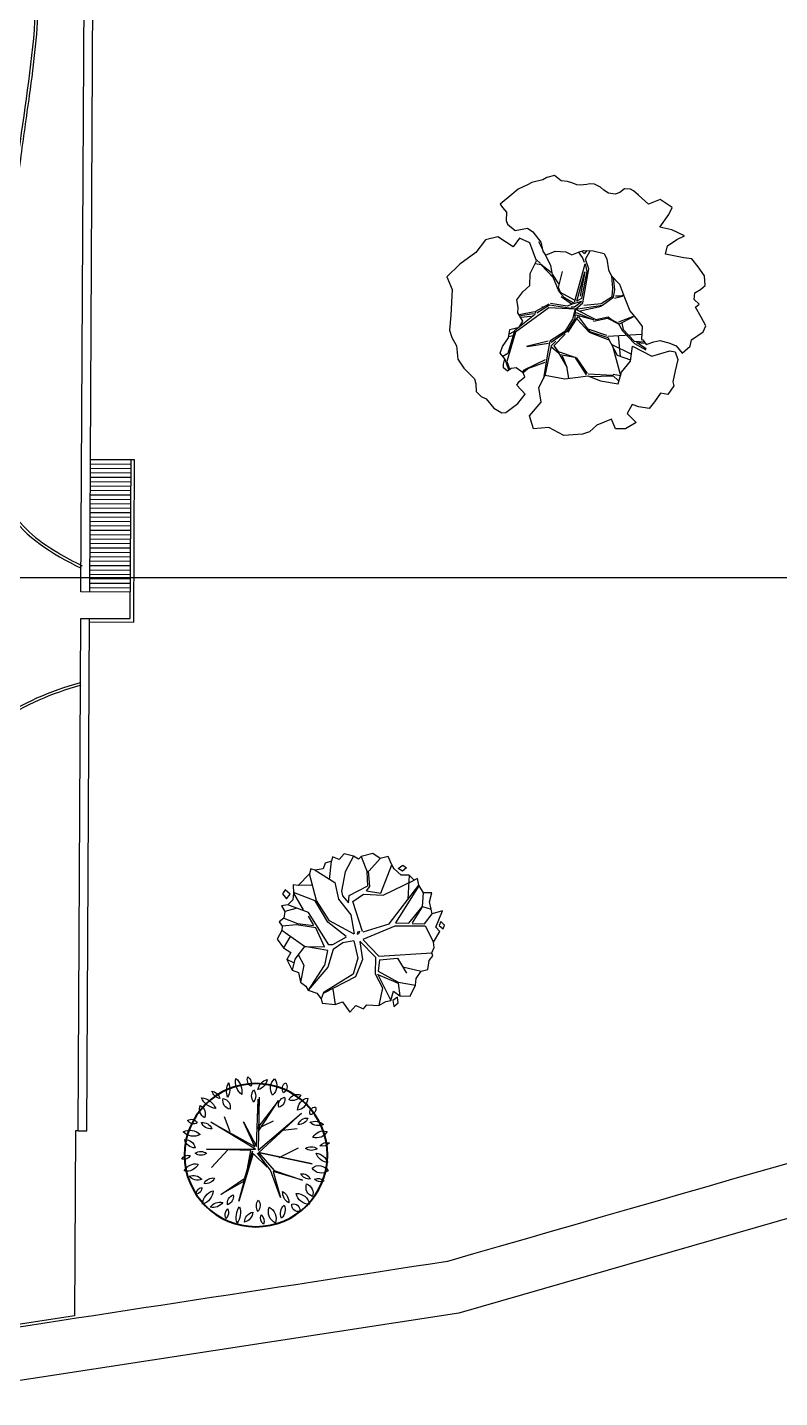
# Model space of a CAD drawing. Header units: millimetres. Extents: x 55520 to 96084, y -58491 to -49645.
# Drawn here: x 60579.2 to 60621.8, y -58113.2 to -58035.7 of the extents above; entities that cross this region are included whole.
import ezdxf

# ---------------------------------------------------------------- set-up
doc = ezdxf.new("R2010")
doc.units = ezdxf.units.MM
for name, color, linetype in [('Alvenaria Vista', 40, 'Continuous'), ('ARQ-COTAS', 1, 'Continuous'), ('Cinza', 9, 'Continuous'), ('Limite Terreno', 20, 'Continuous'), ('Linha Fina', 100, 'Continuous'), ('Árvores Existentes', 114, 'Continuous')]:
    doc.layers.add(name, color=color, linetype=linetype)
doc.styles.add('ATTR', font='romans.shx', dxfattribs={"width": 0.8, "height": 0.470416})

# ---------------------------------------------------------------- blocks, each defined once
blk = doc.blocks.new('ARBOL')
at = {"color": 0, "linetype": 'ByBlock'}
for p, q in [((-1.034, 4.388), (-1.216, 4.399)), ((-0.978, 4.411), (-1.203, 4.42)), ((-0.543, 3.996), (-1.034, 4.388)), ((-0.889, 4.31), (-0.907, 4.428)), ((-0.509, 4.007), (-0.889, 4.31)), ((-1.375, 4.169), (-1.336, 4.042)), ((-1.336, 4.131), (-1.358, 4.18)), ((-1.336, 4.042), (-1.347, 3.661)), ((-1.302, 3.638), (-1.336, 4.131)), ((-0.587, 4.074), (-0.58, 4.163)), ((-0.33, 3.169), (-0.543, 3.996)), ((-0.52, 4.03), (-0.529, 4.132)), ((-0.353, 3.494), (-0.509, 4.007)), ((-1.203, 3.549), (-1.65, 3.817)), ((-1.079, 3.416), (-1.604, 3.774)), ((-1.013, 3.448), (-0.912, 3.884)), ((-0.967, 3.437), (-0.9, 3.895)), ((-0.364, 3.572), (-0.3, 3.784)), ((-0.33, 3.505), (-0.263, 3.774)), ((-0.298, 3.471), (-0.236, 3.794)), ((-1.113, 3.416), (-1.269, 3.327)), ((-0.978, 3.405), (-1.203, 3.549)), ((-1.022, 3.292), (-1.079, 3.416)), ((-0.298, 3.448), (-0.353, 3.494)), ((-0.286, 3.136), (-0.341, 3.437)), ((-0.263, 3.136), (-0.298, 3.448)), ((-1.593, 3.281), (-1.837, 3.338)), ((-1.357, 3.282), (-1.614, 3.282)), ((-1.269, 3.327), (-1.593, 3.281)), ((-1.246, 3.327), (-1.48, 3.047)), ((-1.313, 3.315), (-1.48, 3.047)), ((-1.102, 3.37), (-1.246, 3.327)), ((-1.102, 3.37), (-0.967, 3.058)), ((-0.933, 3.013), (-1.013, 3.393)), ((-0.912, 3.047), (-0.978, 3.405)), ((-0.567, 2.667), (-0.33, 3.169)), ((-0.567, 2.667), (-0.286, 3.136)), ((-1.961, 2.935), (-2.139, 2.455)), ((-1.905, 2.924), (-2.117, 2.466)), ((-1.48, 3.047), (-1.906, 2.969)), ((-1.893, 2.935), (-1.502, 3.024)), ((-0.721, 2.678), (-0.944, 2.991)), ((-0.744, 2.756), (-0.933, 3.013)), ((-0.733, 2.802), (-0.912, 3.047)), ((-0.442, 2.802), (-0.263, 3.102)), ((-0.441, 2.701), (-0.218, 2.846)), ((-0.262, 2.79), (-0.106, 2.846)), ((-0.106, 2.846), (0.24, 2.846)), ((0.207, 2.846), (0.553, 2.98)), ((0.24, 2.846), (0.464, 2.801)), ((0.33, 2.846), (0.565, 2.98)), ((0.553, 2.98), (0.619, 3.091)), ((0.587, 2.98), (0.695, 3.036)), ((0.848, 2.833), (1.011, 2.846)), ((-1.112, 2.578), (-1.413, 2.265)), ((-1.101, 2.567), (-1.357, 2.265)), ((-1.313, 2.265), (-1.044, 2.578)), ((-0.765, 2.712), (-1.112, 2.578)), ((-0.732, 2.667), (-1.101, 2.567)), ((-0.567, 2.667), (-0.921, 2.354)), ((-0.91, 2.399), (-0.687, 2.701)), ((-0.631, 2.678), (-0.91, 2.399)), ((-0.554, 2.666), (-0.744, 2.756)), ((-0.554, 2.666), (-0.733, 2.802)), ((-0.631, 2.589), (-0.709, 2.142)), ((-0.567, 2.667), (-0.698, 2.119)), ((-0.567, 2.667), (-0.497, 2.476)), ((-0.486, 2.733), (-0.509, 2.666)), ((-0.509, 2.666), (-0.465, 2.488)), ((-0.465, 2.488), (-0.442, 2.666)), ((-0.442, 2.666), (-0.442, 2.802)), ((-0.43, 2.656), (-0.262, 2.79)), ((-0.419, 2.632), (0.229, 2.13)), ((-0.419, 2.577), (0.083, 2.197)), ((-0.408, 2.465), (-0.419, 2.577)), ((-0.385, 2.611), (-0.129, 2.824)), ((-0.129, 2.824), (-0.017, 2.824)), ((-0.017, 2.824), (0.262, 2.622)), ((0.05, 2.79), (0.285, 2.835)), ((0.464, 2.801), (0.72, 2.822)), ((-2.117, 2.466), (-2.284, 2.39)), ((-2.106, 2.444), (-2.191, 2.315)), ((-1.581, 2.242), (-2.191, 2.315)), ((-0.933, 2.41), (-0.989, 2.119)), ((-0.921, 2.354), (-0.966, 2.097)), ((-0.553, 2.477), (-0.653, 2.13)), ((-0.497, 2.476), (0.105, 2.096)), ((0.071, 2.153), (-0.408, 2.465)), ((0.083, 2.197), (-0.353, 2.476)), ((-1.77, 2.22), (-1.968, 2.002)), ((-1.514, 2.251), (-1.864, 1.941)), ((-1.825, 2.171), (-1.406, 2.041)), ((-1.357, 2.265), (-1.77, 2.22)), ((-1.335, 2.253), (-1.56, 1.588)), ((-0.989, 2.119), (-1.167, 1.963)), ((-1.044, 2.053), (-1.167, 1.952)), ((-0.966, 2.097), (-1.044, 2.053)), ((-0.698, 2.119), (-0.631, 1.84)), ((-0.653, 2.13), (-0.609, 1.862)), ((0.229, 2.13), (0.071, 2.153)), ((0.105, 2.096), (0.318, 2.084)), ((0.261, 2.13), (0.374, 2.13)), ((0.318, 2.084), (0.443, 1.93)), ((0.374, 2.13), (0.51, 2.162)), ((0.429, 2.063), (0.469, 1.983)), ((0.44, 2.063), (0.504, 2.095)), ((-1.681, 1.796), (-1.893, 1.628)), ((-1.871, 1.616), (-1.681, 1.751)), ((-1.681, 1.751), (-1.762, 1.589)), ((-1.636, 1.784), (-1.725, 1.6)), ((-1.346, 1.93), (-1.681, 1.796)), ((-1.324, 1.907), (-1.636, 1.784)), ((-1.167, 1.952), (-1.346, 1.93)), ((-1.19, 1.885), (-1.324, 1.907)), ((-1.19, 1.952), (-1.156, 1.616)), ((-1.156, 1.592), (-1.145, 1.941)), ((-0.653, 1.829), (-0.676, 1.661)), ((-0.62, 1.796), (-0.664, 1.673)), ((-0.631, 1.84), (-0.497, 1.762)), ((-0.609, 1.862), (-0.452, 1.784)), ((-0.497, 1.762), (-0.257, 1.692)), ((-0.452, 1.784), (-0.214, 1.71)), ((-1.795, 1.523), (-1.793, 1.527)), ((-0.676, 1.661), (-0.671, 1.632)), ((-0.664, 1.673), (-0.653, 1.631))]:
    blk.add_line(p, q, dxfattribs=at)
for p, q in [((-0.272, 3.281), (-0.266, 3.278)), ((-0.266, 3.278), (-0.257, 3.276))]:
    blk.add_line(p, q)
at = {"color": 0, "linetype": 'ByBlock', "flags": 128}
for points in [[(-2.006, 4.806), (-1.93, 4.502), (-1.803, 4.292), (-1.567, 4.384), (-1.517, 4.308), (-1.466, 4.165), (-1.382, 4.165), (-1.23, 4.258), (-1.205, 4.359), (-1.23, 4.452), (-1.129, 4.502), (-1.061, 4.477), (-0.969, 4.41), (-0.825, 4.452), (-0.715, 4.359), (-0.597, 4.174), (-0.446, 4.081), (-0.471, 3.887), (-0.386, 3.769), (-0.184, 3.803), (-0.091, 3.752), (0.069, 3.719), (0.179, 3.542), (0.246, 3.356), (0.474, 3.255), (0.668, 3.036), (1.064, 3.028), (1.233, 3.188), (1.115, 3.382), (1.427, 3.592), (1.469, 3.853), (1.301, 4.14), (1.199, 4.536), (1.056, 4.881), (0.769, 4.881), (0.288, 5.109), (0.01, 5.244), (-0.15, 5.261), (-0.344, 5.235), (-0.614, 5.311), (-0.833, 5.269), (-1.12, 5.143), (-1.222, 5.16), (-1.373, 5.21), (-1.508, 5.151), (-1.593, 5.075), (-1.829, 4.999), (-1.981, 4.881), (-2.006, 4.806)], [(-2.06, 1.565), (-2.097, 1.177), (-2.157, 1.08), (-2.327, 1.092), (-2.521, 1.226), (-2.715, 1.359), (-2.8, 1.371), (-2.922, 1.553), (-2.837, 1.686), (-2.958, 1.868), (-3.043, 2.025), (-2.934, 2.207), (-2.837, 2.316), (-2.97, 2.486), (-3.213, 2.377), (-3.249, 2.631), (-3.176, 2.825), (-2.958, 2.825), (-2.958, 3.153), (-3.031, 3.346), (-3.019, 3.504), (-2.897, 3.868), (-2.631, 4.098), (-2.533, 4.401), (-2.255, 4.377), (-2.085, 4.049), (-1.781, 3.977), (-1.599, 3.759), (-1.818, 3.407), (-1.89, 3.141), (-1.939, 2.947), (-2.133, 2.741), (-2.327, 2.425), (-2.133, 2.268), (-1.987, 2.013), (-1.721, 1.856), (-2.06, 1.565)], [(-1.677, 1.613), (-1.791, 1.581), (-1.802, 1.415), (-1.823, 1.29), (-1.937, 1.134), (-2.052, 1.02), (-2.239, 0.957), (-2.166, 0.749), (-2.052, 0.676), (-1.989, 0.385), (-1.896, 0.291), (-1.698, 0.312), (-1.458, 0.343), (-1.427, 0.25), (-1.302, 0.312), (-1.177, 0.25), (-1.156, 0.114), (-1.114, -0.01), (-0.927, -0.073), (-0.708, -0.021), (-0.5, 0.042), (-0.417, 0.187), (-0.323, 0.333), (-0.208, 0.51), (-0.063, 0.406), (-0.01, 0.177), (0, 0), (0.208, 0.198), (0.354, 0.406), (0.531, 0.135), (0.635, 0.021), (0.885, 0.187), (0.885, 0.447), (1.052, 0.531), (1.135, 0.572), (1.26, 0.635), (1.312, 0.676), (1.364, 0.791), (1.333, 0.905), (1.333, 1.009), (1.406, 1.134), (1.5, 1.196), (1.583, 1.238), (1.687, 1.332), (1.729, 1.415), (1.74, 1.477), (1.781, 1.613), (1.812, 1.675), (1.875, 1.737), (1.948, 1.831), (2.01, 1.945), (2.166, 2.029), (2.187, 2.195), (2.177, 2.289), (2.208, 2.518), (2.198, 2.622), (2.187, 2.83), (2.135, 2.996), (2.041, 3.298), (1.958, 3.277), (1.833, 3.236), (1.677, 3.308), (1.594, 3.308), (1.416, 3.215), (1.364, 2.955), (1.25, 2.882), (0.989, 2.809), (0.802, 2.84), (0.708, 2.819), (0.708, 2.601), (0.614, 2.403), (0.51, 2.31), (0.51, 2.164), (0.5, 2.05), (0.417, 1.873), (0.281, 1.685), (0.156, 1.675), (-0.063, 1.727), (-0.198, 1.717), (-0.427, 1.623), (-0.719, 1.633), (-1.021, 1.633), (-1.26, 1.561), (-1.416, 1.519), (-1.656, 1.633), (-1.677, 1.613)]]:
    blk.add_lwpolyline(points, dxfattribs=at)
blk = doc.blocks.new('árvore_media')
for p, q in [((55225.381, -51940.374), (55225.536, -51939.525)), ((55226.592, -51939.352), (55226.154, -51940.062)), ((55226.948, -51939.383), (55227.191, -51940.176)), ((55227.285, -51940.084), (55227.836, -51939.546)), ((55227.765, -51941.166), (55228.36, -51939.864)), ((55224.719, -51941.335), (55224.455, -51940.062)), ((55224.742, -51939.893), (55225.624, -51940.543)), ((55226.154, -51940.062), (55225.911, -51940.968)), ((55227.169, -51940.798), (55227.191, -51940.119)), ((55227.235, -51940.091), (55227.257, -51940.826)), ((55229.155, -51940.402), (55229.022, -51941.533)), ((55224.653, -51941.335), (55223.66, -51940.883)), ((55223.66, -51940.911), (55224.057, -51941.731)), ((55224.565, -51940.6), (55223.903, -51940.572)), ((55225.624, -51940.543), (55225.757, -51941.335)), ((55225.911, -51940.968), (55225.955, -51941.194)), ((55226.264, -51941.194), (55227.147, -51940.798)), ((55227.257, -51940.826), (55227.08, -51941.024)), ((55227.103, -51941.024), (55227.765, -51941.166)), ((55227.875, -51941.279), (55229.375, -51940.656)), ((55228.073, -51942.637), (55229.574, -51940.911)), ((55229.574, -51940.939), (55228.36, -51942.608)), ((55223.726, -51941.646), (55223.197, -51941.76)), ((55224.3, -51941.873), (55223.351, -51941.449)), ((55225.183, -51942.382), (55224.653, -51941.335)), ((55225.271, -51942.325), (55224.719, -51941.335)), ((55225.757, -51941.335), (55226.286, -51942.099)), ((55225.955, -51941.194), (55226.22, -51941.533)), ((55226.22, -51941.533), (55226.264, -51941.194)), ((55226.419, -51941.477), (55226.948, -51941.166)), ((55226.794, -51942.919), (55226.419, -51941.477)), ((55226.948, -51941.166), (55227.875, -51941.279)), ((55229.684, -51941.929), (55229.773, -51941.279)), ((55223.704, -51942.41), (55223.02, -51942.439)), ((55223.131, -51942.071), (55223.749, -51942.354)), ((55224.609, -51942.608), (55223.704, -51942.41)), ((55223.749, -51942.354), (55224.499, -51942.495)), ((55225.161, -51943.457), (55224.3, -51941.873)), ((55224.477, -51942.41), (55224.3, -51942.043)), ((55224.499, -51942.495), (55224.477, -51942.41)), ((55225.999, -51943.117), (55225.183, -51942.382)), ((55226.396, -51943.033), (55225.271, -51942.325)), ((55226.286, -51942.099), (55226.396, -51943.004)), ((55229, -51942.665), (55229.662, -51941.929)), ((55229.662, -51941.929), (55229.155, -51942.665)), ((55229.684, -51941.929), (55230.081, -51942.071)), ((55229.728, -51942.75), (55230.126, -51942.297)), ((55224.013, -51943.457), (55222.998, -51942.637)), ((55223.373, -51942.948), (55223.02, -51943.457)), ((55224.962, -51943.542), (55224.609, -51942.608)), ((55226.794, -51943.287), (55228.338, -51942.75)), ((55226.816, -51942.948), (55228.073, -51942.637)), ((55228.338, -51942.75), (55229.75, -51942.835)), ((55228.36, -51942.608), (55229, -51942.665)), ((55229.155, -51942.693), (55229.728, -51942.75)), ((55229.75, -51942.835), (55230.104, -51943.627)), ((55224.013, -51943.457), (55223.528, -51944.023)), ((55225.095, -51943.712), (55224.013, -51943.457)), ((55224.035, -51943.457), (55224.962, -51943.542)), ((55224.918, -51944.419), (55225.095, -51943.712)), ((55225.359, -51943.683), (55225.05, -51944.504)), ((55225.337, -51943.457), (55225.161, -51943.457)), ((55225.999, -51943.146), (55225.337, -51943.457)), ((55225.823, -51943.4), (55225.359, -51943.683)), ((55226.352, -51943.344), (55225.823, -51943.4)), ((55226.352, -51943.344), (55226.485, -51944.164)), ((55226.639, -51943.372), (55227.323, -51944.164)), ((55226.639, -51943.4), (55226.705, -51944.249)), ((55226.794, -51943.316), (55227.478, -51944.136)), ((55223.462, -51944.192), (55223.153, -51944.023)), ((55223.528, -51944.023), (55223.373, -51944.532)), ((55223.704, -51943.853), (55223.925, -51944.334)), ((55223.925, -51944.334), (55223.726, -51945.126)), ((55226.485, -51944.164), (55226.22, -51944.9)), ((55226.705, -51944.249), (55226.33, -51945.041)), ((55227.323, -51944.164), (55227.257, -51944.956)), ((55227.5, -51944.306), (55227.411, -51944.843)), ((55227.478, -51944.136), (55229.993, -51944.136)), ((55227.5, -51944.306), (55228.36, -51944.277)), ((55228.36, -51944.277), (55228.735, -51945.013)), ((55224.057, -51945.55), (55224.896, -51944.419)), ((55225.05, -51944.504), (55224.057, -51945.522)), ((55226.22, -51944.9), (55224.764, -51945.692)), ((55227.257, -51944.956), (55227.566, -51945.635)), ((55227.367, -51944.956), (55227.919, -51946.258)), ((55227.389, -51944.985), (55228.316, -51945.465)), ((55227.411, -51944.843), (55228.316, -51945.409)), ((55228.581, -51944.702), (55229.442, -51944.956)), ((55226.33, -51945.041), (55224.764, -51945.72)), ((55225.227, -51945.55), (55225.293, -51946.286)), ((55227.566, -51945.635), (55227.345, -51946.456)), ((55228.316, -51945.409), (55229.133, -51945.607)), ((55228.316, -51945.465), (55228.36, -51946.059)), ((55224.764, -51945.72), (55224.653, -51945.975))]:
    blk.add_line(p, q)
for points in [[(55223.903, -51940.572), (55223.663, -51940.526), (55223.66, -51940.911), (55223.608, -51941.233), (55223.351, -51941.449), (55223.056, -51941.48), (55223.197, -51941.76), (55223.131, -51942.071), (55222.891, -51942.223), (55223.02, -51942.439), (55222.998, -51942.637), (55222.753, -51943.036), (55223.02, -51943.457), (55223.36, -51943.708), (55223.153, -51944.023), (55223.249, -51944.274), (55223.373, -51944.532), (55223.663, -51944.663), (55223.726, -51945.126), (55223.966, -51945.335), (55224.057, -51945.522), (55224.463, -51945.688), (55224.653, -51945.975), (55224.684, -51946.183), (55225.293, -51946.286), (55225.649, -51946.183), (55225.952, -51946.678), (55226.256, -51946.395), (55226.614, -51946.572), (55226.78, -51946.395), (55227.345, -51946.456), (55227.69, -51946.289), (55227.919, -51946.258), (55228.076, -51945.83), (55228.36, -51946.059), (55228.849, -51946.113), (55229.133, -51945.607), (55229.18, -51945.299), (55229.442, -51944.956), (55229.759, -51944.91), (55229.841, -51944.486), (55230.035, -51944.274), (55229.993, -51944.136), (55230.117, -51943.885), (55230.104, -51943.627), (55230.421, -51943.142), (55230.255, -51942.93), (55230.614, -51942.188), (55230.126, -51942.297), (55230.081, -51942.071), (55230.035, -51941.728), (55230.172, -51941.304), (55229.773, -51941.279), (55229.574, -51940.911), (55229.538, -51940.596), (55229.375, -51940.656), (55229.155, -51940.402), (55228.766, -51940.384), (55228.462, -51940.066), (55228.36, -51939.864), (55228.214, -51939.465), (55227.836, -51939.546), (55227.497, -51939.288), (55226.948, -51939.383), (55226.807, -51939.5), (55226.592, -51939.352), (55226.145, -51939.217), (55225.897, -51939.465), (55225.594, -51939.323), (55225.536, -51939.525), (55225.235, -51939.606), (55225.125, -51939.854), (55224.742, -51939.893), (55224.546, -51939.818), (55224.455, -51940.062)], [(55228.653, -51940.062), (55228.873, -51939.921), (55229.05, -51940.062), (55228.851, -51940.204)], [(55223.277, -51940.738), (55223.139, -51940.915), (55223.304, -51941.162), (55223.498, -51940.95)], [(55226.661, -51942.919), (55226.551, -51942.948), (55226.529, -51943.033), (55226.617, -51943.004)], [(55230.503, -51942.683), (55230.421, -51942.859), (55230.586, -51943.036), (55230.669, -51942.859)], [(55228.239, -51946.123), (55228.018, -51946.265), (55228.04, -51946.547), (55228.261, -51946.378)]]:
    blk.add_lwpolyline(points, close=True)
at = {"style": 'ATTR', "width": 0.8, "flags": 9}
blk.add_attdef('ESTCODE', (55226.661, -51942.919), '', height=0.0000158, dxfattribs=at)
blk = doc.blocks.new('tree 17')
at = {"color": 0, "linetype": 'ByBlock'}
for p, q in [((-0.215, 1.813), (-0.082, 0.152)), ((-0.033, 0.269), (-0.182, 1.747)), ((-0.182, 1.747), (-0.149, 0.772)), ((-0.149, 0.772), (-0.808, 1.664)), ((-0.808, 1.664), (-0.082, 0.822)), ((-0.082, 0.152), (-1.511, 1.221)), ((-1.511, 1.221), (-0.099, 0.075)), ((-0.082, 0.822), (-0.619, 1.038)), ((0.327, 1.071), (-0.033, 0.269)), ((0.001, 0.186), (1.346, 1.116)), ((1.346, 1.116), (0.017, 0.269)), ((0.017, 0.269), (0.327, 1.071)), ((0.765, 0.778), (0.909, 1.26)), ((-0.89, 0.728), (-1.344, 0.756)), ((-0.099, 0.075), (-1.738, -0.385)), ((-1.738, -0.385), (-0.082, 0.075)), ((-0.719, -0.113), (-1.344, 0.152)), ((-0.082, 0.075), (-0.542, -0.512)), ((-0.431, -0.496), (-0.049, 0.058)), ((-0.049, 0.058), (-0.326, -0.401)), ((-0.326, -0.401), (0.084, 0.058)), ((1.54, 0.285), (0.001, 0.186)), ((0.084, 0.058), (0.626, -1.404)), ((0.626, -1.404), (0.1, 0.136)), ((0.1, 0.136), (0.444, -0.795)), ((0.15, 0.152), (1.54, 0.285)), ((0.361, -0.684), (0.15, 0.152)), ((0.865, 0.224), (1.418, -0.302)), ((-0.542, -0.512), (-1.411, -0.878)), ((-1.411, -0.878), (-0.509, -0.545)), ((-0.686, -1.37), (-0.431, -0.496)), ((-0.509, -0.545), (-0.686, -1.37)), ((1.18, -1.16), (0.361, -0.684)), ((0.444, -0.795), (1.18, -1.16))]:
    blk.add_line(p, q, dxfattribs=at)
for points in [[(-1.072, 2.208, 0.45154), (-0.987, 1.9)], [(-0.987, 1.9, 0.45154), (-1.072, 2.208)], [(-0.733, 2.356, 0.375302), (-0.637, 1.847)], [(-0.637, 1.847, 0.375302), (-0.733, 2.356)], [(-0.191, 2.048, 0.30277), (-0.499, 2.346)], [(-0.499, 2.346, 0.30277), (-0.191, 2.048)], [(0.106, 2.463, 0.350689), (0.021, 2.165)], [(0.021, 2.165, 0.350689), (0.106, 2.463)], [(0.478, 2.441, 0.27027), (0.329, 1.921)], [(0.329, 1.921, 0.27027), (0.478, 2.441)], [(0.711, 2.314, 0.218613), (0.775, 1.868)], [(0.775, 1.868, 0.218613), (0.711, 2.314)], [(-1.147, 1.666, 0.420523), (-1.518, 1.793)], [(-1.518, 1.793, 0.420523), (-1.147, 1.666)], [(-1.009, 1.762, 0.408258), (-0.807, 1.454)], [(-0.807, 1.454, 0.408258), (-1.009, 1.762)], [(-0.053, 2.048, 0.340953), (-0.032, 1.666)], [(-0.032, 1.666, 0.340953), (-0.053, 2.048)], [(0.913, 1.836, 0.440076), (0.722, 1.485)], [(0.722, 1.485, 0.440076), (0.913, 1.836)], [(1.253, 2.091, 0.288468), (1.019, 1.847)], [(1.019, 1.847, 0.288468), (1.253, 2.091)], [(1.592, 1.9, 0.268637), (1.168, 1.539)], [(1.168, 1.539, 0.268637), (1.592, 1.9)], [(-1.954, 1.39, 0.525994), (-1.773, 1.167)], [(-1.773, 1.167, 0.525994), (-1.954, 1.39)], [(-1.391, 1.326, 0.363335), (-1.731, 1.687)], [(-1.731, 1.687, 0.363335), (-1.391, 1.326)], [(1.645, 1.666, 0.386862), (1.539, 1.273)], [(1.539, 1.273, 0.386862), (1.645, 1.666)], [(-1.752, 0.923, 0.295875), (-2.177, 0.827)], [(-2.177, 0.827, 0.295875), (-1.752, 0.923)], [(-1.38, 0.88, 0.343163), (-1.699, 1.061)], [(-1.699, 1.061, 0.343163), (-1.38, 0.88)], [(1.645, 1.124, 0.341117), (1.327, 0.912)], [(1.327, 0.912, 0.341117), (1.645, 1.124)], [(2.229, 0.869, 0.343561), (1.709, 0.753)], [(1.709, 0.753, 0.343561), (2.229, 0.869)], [(2.07, 1.22, 0.443589), (1.773, 1.124)], [(1.773, 1.124, 0.443589), (2.07, 1.22)], [(-1.816, 0.445, 0.362144), (-2.272, 0.604)], [(-2.272, 0.604, 0.362144), (-1.816, 0.445)], [(2.198, 0.625, 0.38021), (1.89, 0.349)], [(1.89, 0.349, 0.38021), (2.198, 0.625)], [(-2.017, 0.169, 0.288328), (-2.325, 0.243)], [(-2.325, 0.243, 0.288328), (-2.017, 0.169)], [(-1.561, 0.115, 0.309468), (-1.932, 0.084)], [(-1.932, 0.084, 0.309468), (-1.561, 0.115)], [(1.9, 0.179, 0.326555), (1.539, 0.147)], [(1.539, 0.147, 0.326555), (1.9, 0.179)], [(2.325, 0.02, 0.383832), (2.06, 0.115)], [(2.06, 0.115, 0.383832), (2.325, 0.02)], [(-1.89, -0.054, 0.289447), (-2.23, -0.373)], [(-2.23, -0.373, 0.289447), (-1.89, -0.054)], [(2.272, -0.352, 0.351781), (1.826, -0.171)], [(1.826, -0.171, 0.351781), (2.272, -0.352)], [(-1.731, -0.511, 0.447347), (-2.23, -0.628)], [(-2.23, -0.628, 0.447347), (-1.731, -0.511)], [(-1.784, -0.862, 0.306984), (-2.081, -0.947)], [(-1.37, -0.67, 0.315606), (-1.656, -0.851)], [(-1.656, -0.851, 0.315606), (-1.37, -0.67)], [(1.677, -0.787, 0.340003), (1.338, -0.639)], [(1.338, -0.639, 0.340003), (1.677, -0.787)], [(2.134, -0.532, 0.317134), (1.741, -0.649)], [(1.741, -0.649, 0.317134), (2.134, -0.532)], [(-2.081, -0.947, 0.306984), (-1.784, -0.862)], [(-1.529, -1, 0.414115), (-1.688, -1.403)], [(-1.688, -1.403, 0.414115), (-1.529, -1)], [(-1.179, -1.276, 0.365918), (-1.582, -1.637)], [(-1.582, -1.637, 0.365918), (-1.179, -1.276)], [(-0.765, -1.191, 0.285981), (-0.934, -1.552)], [(-0.934, -1.552, 0.285981), (-0.765, -1.191)], [(0.786, -1.201, 0.368927), (0.987, -1.499)], [(0.987, -1.499, 0.368927), (0.786, -1.201)], [(1.762, -1.425, 0.316942), (1.412, -1.032)], [(1.412, -1.032, 0.316942), (1.762, -1.425)], [(1.752, -0.904, 0.40592), (1.943, -1.106)], [(1.943, -1.106, 0.40592), (1.752, -0.904)], [(-1.03, -1.605, 0.559657), (-1.264, -1.839)], [(-1.264, -1.839, 0.559657), (-1.03, -1.605)], [(-0.786, -1.616, 0.321275), (-0.68, -2.019)], [(-0.68, -2.019, 0.321275), (-0.786, -1.616)], [(-0.308, -1.648, 0.362047), (-0.478, -2.168)], [(-0.478, -2.168, 0.362047), (-0.308, -1.648)], [(0.01, -1.414, 0.328832), (0.042, -1.764)], [(0.042, -1.764, 0.328832), (0.01, -1.414)], [(0.616, -1.584, 0.235997), (0.722, -2.094)], [(0.722, -2.094, 0.235997), (0.616, -1.584)], [(0.987, -1.626, 0.337084), (1.062, -1.924)], [(1.062, -1.924, 0.337084), (0.987, -1.626)], [(1.529, -1.541, 0.303563), (1.125, -1.414)], [(1.125, -1.414, 0.303563), (1.529, -1.541)], [(-0.043, -1.881, 0.345907), (-0.106, -2.179)], [(-0.106, -2.179, 0.345907), (-0.043, -1.881)], [(0.212, -1.775, 0.339938), (0.488, -2.072)], [(0.488, -2.072, 0.339938), (0.212, -1.775)]]:
    blk.add_lwpolyline(points, format="xyb")
at = {"lineweight": 40}
blk.add_circle((0, 0), 2.242, dxfattribs=at)

msp = doc.modelspace()

# ---------------------------------------------------------------- linework, layer by layer
at = {"layer": 'Alvenaria Vista'}
for p, q in [((60582.264, -58067.65), (60582.492, -58024.763)), ((60582.764, -58067.652), (60582.989, -58025.413)), ((60585.056, -58069.164), (60585.104, -58060.165)), ((60585.104, -58060.165), (60585.304, -58060.166)), ((60585.255, -58069.365), (60585.304, -58060.166)), ((60582.776, -58065.402), (60585.076, -58065.414)), ((60582.777, -58065.152), (60585.077, -58065.164)), ((60582.771, -58066.402), (60585.07, -58066.414)), ((60582.772, -58066.152), (60585.072, -58066.164)), ((60582.773, -58065.902), (60585.073, -58065.914)), ((60582.775, -58065.652), (60585.074, -58065.664)), ((60582.767, -58067.152), (60585.066, -58067.164)), ((60582.768, -58066.902), (60585.068, -58066.914)), ((60582.769, -58066.652), (60585.069, -58066.664)), ((60585.064, -58067.664), (60582.264, -58067.65)), ((60582.765, -58067.402), (60585.065, -58067.414)), ((60582.101, -58098.149), (60582.256, -58069.149)), ((60582.256, -58069.149), (60585.056, -58069.164)), ((60582.601, -58098.152), (60582.756, -58069.152)), ((60582.755, -58069.352), (60585.255, -58069.365)), ((60582.101, -58098.149), (60582.601, -58098.152))]:
    msp.add_line(p, q, dxfattribs=at)
msp.add_open_spline([(60790.775, -58051.458), (60728.185, -58069.485), (60665.595, -58087.512), (60603.005, -58105.539), (60592.83, -58107.098), (60582.655, -58108.658), (60572.481, -58110.217), (60559.972, -58108.75), (60547.464, -58107.282), (60534.956, -58105.815), (60526.601, -58098.662), (60518.246, -58091.509), (60509.892, -58084.356), (60506.602, -58027.451), (60503.313, -57970.545), (60500.024, -57913.639), (60498.305, -57894.366), (60496.586, -57875.093), (60494.868, -57855.821)], degree=3, knots=[20.322416, 20.322416, 20.322416, 20.322416, 21.305376, 21.305376, 21.305376, 22.305376, 22.305376, 22.305376, 23.305376, 23.305376, 23.305376, 24.305376, 24.305376, 24.305376, 25.305376, 25.305376, 25.305376, 25.593369, 25.593369, 25.593369, 25.593369], dxfattribs=at)
at = {"layer": 'ARQ-COTAS'}
msp.add_lwpolyline([(60732.383, -58063.355), (60732.383, -58066.847), (60500.248, -58066.847), (60500.248, -58063.355)], dxfattribs=at)
at = {"layer": 'Cinza'}
msp.add_line((60582.101, -58098.149), (60581.951, -58098.148), dxfattribs=at)
msp.add_lwpolyline([(60581.951, -58098.148), (60581.895, -58108.622), (60572.478, -58110.066), (60535.019, -58105.671), (60510.038, -58084.284), (60508.985, -58066.069)], dxfattribs=at)
for points, knots in [([(60582.811, -58001.223), (60578.913, -58001.565), (60572.786, -58002.104), (60566.108, -58011.601), (60571.955, -58021.368), (60581.292, -58029.333), (60578.361, -58042.459), (60578.027, -58052.974), (60576.426, -58062.904), (60580.612, -58065.476), (60582.271, -58066.311)], [0, 0, 0, 0, 11.083991, 17.426146, 31.802342, 39.514525, 54.071181, 65.075007, 74.264099, 79.435321, 79.435321, 79.435321, 79.435321]), ([(60582.776, -58001.376), (60582.348, -58001.414), (60581.919, -58001.452), (60580.608, -58001.576), (60579.73, -58001.67), (60577.155, -58002.054), (60575.516, -58002.443), (60573.408, -58003.443), (60572.8, -58003.804), (60571.095, -58005.107), (60570.11, -58006.274), (60569.137, -58008.139), (60568.899, -58008.744), (60568.276, -58011.135), (60568.471, -58012.988), (60569.722, -58016.648), (60570.778, -58018.452), (60572.552, -58020.821), (60573.114, -58021.501), (60574.846, -58023.442), (60576.074, -58024.593), (60577.557, -58026.338), (60577.968, -58026.877), (60578.611, -58027.917), (60578.86, -58028.41), (60579.262, -58029.442), (60579.417, -58029.981), (60579.77, -58031.648), (60579.854, -58032.829), (60579.825, -58035.84), (60579.6, -58037.713), (60579.173, -58040.784), (60578.989, -58041.998), (60578.395, -58046.708), (60578.275, -58049.872), (60577.807, -58054.39), (60577.686, -58055.343), (60577.491, -58057.246), (60577.418, -58058.196), (60577.431, -58059.81), (60577.484, -58060.49), (60577.73, -58061.734), (60577.916, -58062.301), (60578.473, -58063.348), (60578.861, -58063.822), (60579.805, -58064.682), (60580.358, -58065.069), (60581.398, -58065.69), (60581.862, -58065.937), (60582.338, -58066.177)], [0.045134, 0.045134, 0.045134, 0.045134, 1.264257, 1.264257, 3.792772, 3.792772, 8.8498, 8.8498, 11.053605, 11.053605, 15.461214, 15.461214, 17.458397, 17.458397, 23.257917, 23.257917, 29.057437, 29.057437, 31.512365, 31.512365, 36.42222, 36.42222, 38.540833, 38.540833, 40.28934, 40.28934, 42.037847, 42.037847, 45.534861, 45.534861, 50.691379, 50.691379, 54.119792, 54.119792, 64.500717, 64.500717, 67.149564, 67.149564, 69.798411, 69.798411, 71.85844, 71.85844, 73.825345, 73.825345, 75.883751, 75.883751, 77.942156, 77.942156, 79.435321, 79.435321, 79.435321, 79.435321]), ([(60534.802, -58042.752), (60533.2, -58046.296), (60530.184, -58052.965), (60527.021, -58065.928), (60537.093, -58075.671), (60534.555, -58088.189), (60541.822, -58103.375), (60568.868, -58103.073), (60569.781, -58085.334), (60575.45, -58075.393), (60580.533, -58073.256), (60582.237, -58072.771)], [0, 0, 0, 0, 11.822697, 22.247732, 37.209918, 47.366529, 58.926006, 86.865782, 101.305181, 112.987703, 118.30361, 118.30361, 118.30361, 118.30361]), ([(60534.593, -58042.851), (60534.35, -58043.388), (60534.108, -58043.924), (60533.336, -58045.644), (60532.811, -58046.834), (60531.803, -58049.229), (60531.319, -58050.434), (60530.548, -58052.523), (60530.245, -58053.393), (60529.677, -58055.164), (60529.415, -58056.064), (60528.763, -58058.779), (60528.506, -58060.61), (60528.659, -58063.084), (60528.759, -58063.772), (60529.091, -58065.122), (60529.318, -58065.782), (60530.13, -58067.733), (60530.843, -58068.992), (60532.154, -58071.204), (60532.742, -58072.162), (60533.723, -58073.919), (60534.133, -58074.716), (60534.746, -58076.175), (60534.973, -58076.833), (60535.465, -58078.837), (60535.531, -58080.228), (60535.506, -58083.061), (60535.417, -58084.501), (60535.452, -58086.678), (60535.497, -58087.424), (60535.697, -58088.897), (60535.848, -58089.623), (60536.452, -58091.753), (60537.054, -58093.107), (60538.485, -58095.333), (60539.243, -58096.247), (60541.874, -58098.689), (60544.115, -58099.901), (60549.022, -58101.499), (60551.688, -58101.888), (60556.041, -58101.859), (60557.76, -58101.665), (60561.955, -58100.688), (60564.26, -58099.619), (60566.445, -58097.617), (60566.89, -58097.114), (60567.657, -58096.03), (60567.984, -58095.45), (60568.839, -58093.622), (60569.244, -58092.282), (60569.89, -58089.78), (60570.148, -58088.641), (60570.693, -58086.481), (60570.972, -58085.463), (60572.247, -58081.697), (60573.642, -58078.988), (60576.208, -58076.169), (60576.948, -58075.506), (60579.1, -58074.023), (60580.632, -58073.384), (60582.278, -58072.916)], [0.179196, 0.179196, 0.179196, 0.179196, 1.967682, 1.967682, 5.903047, 5.903047, 9.78019, 9.78019, 12.470278, 12.470278, 15.160367, 15.160367, 20.540544, 20.540544, 22.649892, 22.649892, 24.75924, 24.75924, 28.977937, 28.977937, 32.235646, 32.235646, 34.920342, 34.920342, 37.08046, 37.08046, 41.400698, 41.400698, 45.720935, 45.720935, 47.982895, 47.982895, 50.244855, 50.244855, 54.768774, 54.768774, 58.377255, 58.377255, 65.594217, 65.594217, 72.811179, 72.811179, 77.647248, 77.647248, 85.402099, 85.402099, 87.713974, 87.713974, 90.025848, 90.025848, 94.649597, 94.649597, 98.26741, 98.26741, 101.430674, 101.430674, 110.04619, 110.04619, 113.135572, 113.135572, 118.30361, 118.30361, 118.30361, 118.30361])]:
    msp.add_open_spline(points, degree=3, knots=knots, dxfattribs=at)
at = {"layer": 'Limite Terreno'}
msp.add_lwpolyline([(60790.965, -58054.525), (60603.65, -58108.475), (60572.534, -58113.244), (60533.699, -58108.688), (60506.97, -58085.805), (60497.032, -57913.859), (60491.872, -57856.007)], dxfattribs=at)
at = {"layer": 'Linha Fina'}
for p, q in [((60582.804, -58060.152), (60585.104, -58060.165)), ((60582.8, -58060.902), (60585.1, -58060.915)), ((60582.801, -58060.652), (60585.101, -58060.665)), ((60582.802, -58060.402), (60585.102, -58060.415)), ((60582.796, -58061.652), (60585.096, -58061.665)), ((60582.797, -58061.402), (60585.097, -58061.415)), ((60582.798, -58061.152), (60585.098, -58061.165)), ((60582.792, -58062.402), (60585.092, -58062.415)), ((60582.793, -58062.152), (60585.093, -58062.165)), ((60582.794, -58061.902), (60585.094, -58061.915)), ((60582.788, -58063.152), (60585.088, -58063.164)), ((60582.789, -58062.902), (60585.089, -58062.914)), ((60582.79, -58062.652), (60585.09, -58062.665)), ((60582.784, -58063.902), (60585.084, -58063.914)), ((60582.785, -58063.652), (60585.085, -58063.664)), ((60582.786, -58063.402), (60585.086, -58063.414)), ((60582.78, -58064.652), (60585.08, -58064.664)), ((60582.781, -58064.402), (60585.081, -58064.414)), ((60582.783, -58064.152), (60585.082, -58064.164)), ((60582.779, -58064.902), (60585.078, -58064.914))]:
    msp.add_line(p, q, dxfattribs=at)

# ---------------------------------------------------------------- block references
at = {"layer": 'Árvores Existentes'}
for name, p, xscale, yscale, zscale, rotation in [('ARBOL', (60616.421, -58047.494), 2.73177010559282, 2.73177010559282, 2.73177010559282, 112.0156018493112), ('árvore_media', (-9406.422, 21.372), 1.2, 1.2, 1.2, 3.550099373272446), ('tree 17', (60592.169, -58099.525), -1.8048, 1.8048, 1.8048, 3.550099373272566)]:
    msp.add_blockref(name, p, dxfattribs=dict(at, xscale=xscale, yscale=yscale, zscale=zscale, rotation=rotation))

doc.saveas('drawing.dxf')
